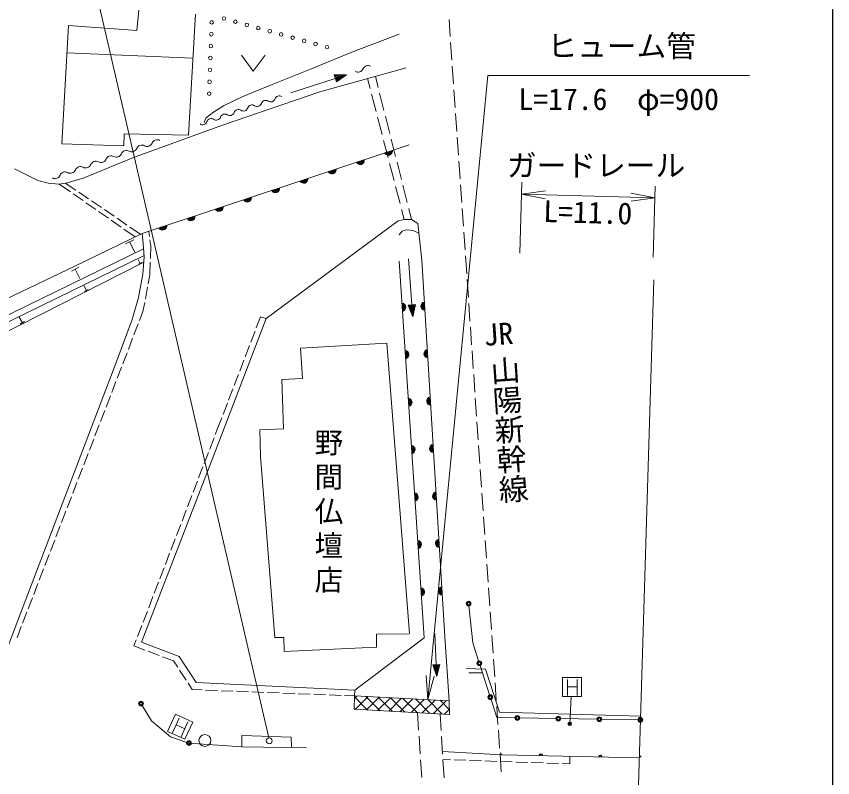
# Model space of a CAD drawing. Units: millimetres at full size, sheet at 1:1000; details may follow other scales. Extents: x 40000 to 680000, y 20000 to 380000.
# Drawn here: x 510330 to 579000, y 250928 to 314967 of the extents above; entities that cross this region are included whole.
import ezdxf
from ezdxf.enums import TextEntityAlignment as Align

# ---------------------------------------------------------------- set-up
doc = ezdxf.new("R2010")
doc.units = ezdxf.units.MM
doc.header["$LTSCALE"] = 1000
for name, color, linetype, lineweight in [('M-BMK-OTRS', 5, 'Continuous', 13), ('M-STR-HTXT', 7, 'Continuous', 13), ('M-STR-STR3', 7, 'Continuous', 13), ('M-STR-STRC', 7, 'Continuous', 13), ('M-TTL-BAND', 7, 'Continuous', 25), ('M-WORK', 1, 'Continuous', 13)]:
    doc.layers.add(name, color=color, linetype=linetype, lineweight=lineweight)
doc.styles.add('@ＭＳ ゴシック', font='')
doc.styles.add('ＭＳ ゴシック', font='')
doc.styles.get('@ＭＳ ゴシック').set_extended_font_data('@MS Gothic')
doc.styles.get('ＭＳ ゴシック').set_extended_font_data('MS Gothic')

# ---------------------------------------------------------------- blocks, each defined once
blk = doc.blocks.new('open_arrow')
at = {"color": 0, "linetype": 'Continuous', "lineweight": -2}
blk.add_lwpolyline([(7.5, 1.25), (0, 0), (7.5, -1.25)], dxfattribs=at)

msp = doc.modelspace()

# ---------------------------------------------------------------- linework, layer by layer
at = {"layer": 'M-BMK-OTRS'}
msp.add_line((562625, 248742), (563947, 292811), dxfattribs=at)
at = {"layer": 'M-STR-HTXT'}
for p, q in [((552693, 295037), (552860, 301004)), ((563912, 294722), (564080, 300689)), ((552832, 300005), (564052, 299690))]:
    msp.add_line(p, q, dxfattribs=at)
msp.add_lwpolyline([(544942, 257493), (550000, 310000), (572000, 310000)], dxfattribs=at)
at = {"layer": 'M-STR-STR3'}
for p, q in [((546730, 314703), (546829, 313272)), ((546864, 312773), (546968, 311277)), ((547002, 310778), (547106, 309282)), ((547141, 308783), (547245, 307287)), ((547279, 306788), (547383, 305291)), ((547418, 304793), (547522, 303296)), ((547556, 302797), (547660, 301301)), ((547695, 300802), (547799, 299306)), ((547833, 298807), (547937, 297311)), ((547972, 296812), (548076, 295315)), ((548110, 294817), (548214, 293320)), ((548249, 292821), (548353, 291325)), ((548387, 290826), (548491, 289330)), ((548526, 288831), (548630, 287335)), ((548664, 286836), (548768, 285339)), ((548803, 284841), (548907, 283344)), ((548941, 282845), (549045, 281349)), ((549080, 280850), (549183, 279354)), ((549218, 278855), (549322, 277359)), ((549357, 276860), (549460, 275363)), ((549495, 274865), (549599, 273368)), ((549634, 272869), (549737, 271373)), ((549772, 270874), (549876, 269378)), ((549911, 268879), (550014, 267383)), ((550049, 266884), (550153, 265387)), ((550188, 264889), (550291, 263392)), ((550326, 262893), (550430, 261397)), ((550465, 260898), (550568, 259402)), ((550603, 258903), (550707, 257407)), ((550742, 256908), (550845, 255411)), ((550880, 254913), (550984, 253416)), ((551018, 252917), (551122, 251421))]:
    msp.add_line(p, q, dxfattribs=at)
at = {"layer": 'M-STR-STRC'}
for p, q in [((531562, 254274), (510839, 343725)), ((548397, 265370), (548723, 262265)), ((548723, 262265), (549215, 260743)), ((549338, 260363), (550136, 257889)), ((556270, 259359), (556270, 257759)), ((557870, 259359), (556270, 259359)), ((556702, 257827), (556702, 259187)), ((557496, 259195), (557496, 257831)), ((557870, 257759), (557870, 259359)), ((556702, 258559), (557496, 258559)), ((556270, 257759), (557870, 257759)), ((556991, 257759), (556883, 255455)), ((521694, 255717), (520922, 256985)), ((550259, 257508), (550751, 255986)), ((523714, 256272), (523051, 254815)), ((525170, 255609), (523714, 256272)), ((523302, 254359), (521694, 255717)), ((523473, 254698), (524036, 255936)), ((524761, 255615), (524196, 254374)), ((524507, 254153), (525170, 255609)), ((550751, 255986), (552275, 255961)), ((552675, 255955), (555723, 255906)), ((556123, 255899), (559171, 255850)), ((559571, 255844), (562619, 255795)), ((523051, 254815), (524507, 254153)), ((523776, 255364), (524498, 255036)), ((524661, 253898), (523302, 254359)), ((551179, 252859), (551033, 253013)), ((562731, 252608), (551179, 252859)), ((562884, 252754), (562731, 252608))]:
    msp.add_line(p, q, dxfattribs=at)
for centre, radius in [((548376, 265569), 200), ((548376, 265569), 160), ((548376, 265569), 120), ((548376, 265569), 100), ((549276, 260553), 200), ((549276, 260553), 160), ((549276, 260553), 120), ((549276, 260553), 100), ((550198, 257698), 200), ((550198, 257698), 160), ((550198, 257698), 120), ((550198, 257698), 100), ((520818, 257156), 200), ((520818, 257156), 160), ((520818, 257156), 120), ((520818, 257156), 100), ((552475, 255958), 200), ((552475, 255958), 160), ((552475, 255958), 120), ((552475, 255958), 100), ((555923, 255903), 200), ((555923, 255903), 160), ((555923, 255903), 120), ((555923, 255903), 100), ((556883, 255455), 150), ((556883, 255455), 120), ((556883, 255455), 100), ((556883, 255455), 90), ((556883, 255455), 60), ((556883, 255455), 30), ((556883, 255455), 20), ((559371, 255847), 200), ((559371, 255847), 160), ((559371, 255847), 120), ((559371, 255847), 100), ((562819, 255792), 200), ((562819, 255792), 160), ((562819, 255792), 120), ((562819, 255792), 100), ((531606, 254028), 250), ((524851, 253834), 200), ((524851, 253834), 160), ((524851, 253834), 120), ((524851, 253834), 100)]:
    msp.add_circle(centre, radius, dxfattribs=at)
for centre, radius in [((554456, 252788), 150), ((554456, 252788), 120), ((554456, 252788), 100), ((559454, 252679), 150), ((559454, 252679), 120), ((559454, 252679), 100)]:
    msp.add_arc(centre, radius, 358.75165, 178.75165, dxfattribs=at)
at = {"layer": 'M-TTL-BAND'}
msp.add_line((579000, 20000), (579000, 370000), dxfattribs=at)
at = {"layer": 'M-WORK'}
for p, q in [((520473, 313761), (520635, 315497)), ((525394, 315155), (524816, 304961)), ((514171, 304255), (514716, 314203)), ((514716, 314203), (520473, 313761)), ((542526, 313462), (538551, 311953)), ((514590, 311891), (525184, 311440)), ((538551, 311953), (535066, 310529)), ((529258, 311706), (530258, 310346)), ((530258, 310346), (531258, 311706)), ((535066, 310529), (531839, 309241)), ((543114, 310641), (535868, 308621)), ((533421, 308532), (537163, 309750)), ((538114, 310059), (537070, 310035)), ((537070, 310035), (537256, 309464)), ((537279, 310040), (537089, 309978)), ((537107, 309921), (537488, 310045)), ((537697, 310049), (537126, 309864)), ((537145, 309807), (537905, 310054)), ((538114, 310059), (537163, 309750)), ((537182, 309693), (537942, 309940)), ((537771, 309821), (537200, 309636)), ((537219, 309579), (537599, 309702)), ((538114, 310059), (537256, 309464)), ((540084, 308891), (539864, 309735)), ((540530, 309921), (540764, 308993)), ((531839, 309241), (529336, 308198)), ((537428, 309583), (537237, 309521)), ((535868, 308621), (527659, 305800)), ((540589, 306956), (540210, 308407)), ((540887, 308508), (541255, 307054)), ((529336, 308198), (527753, 307425)), ((527753, 307425), (526845, 306861)), ((526269, 306407), (526125, 306029)), ((526845, 306861), (526269, 306407)), ((541093, 305020), (540715, 306472)), ((541377, 306569), (541745, 305115)), ((527659, 305800), (520189, 303106)), ((519398, 305089), (519366, 304063)), ((524816, 304961), (519398, 305089)), ((519366, 304063), (514171, 304255)), ((541597, 303085), (541219, 304536)), ((541867, 304630), (542235, 303176)), ((520918, 296712), (543374, 304162)), ((520189, 303106), (515956, 301343)), ((512148, 301154), (510167, 302151)), ((542101, 301149), (541723, 302601)), ((542358, 302692), (542726, 301237)), ((513017, 300926), (512148, 301154)), ((513943, 300855), (513017, 300926)), ((514599, 300969), (513943, 300855)), ((513943, 300855), (514873, 300207)), ((515334, 300337), (514444, 300942)), ((515956, 301343), (514599, 300969)), ((516409, 299606), (515582, 300168)), ((542606, 299214), (542227, 300666)), ((542848, 300753), (543216, 299298)), ((515119, 300036), (515940, 299465)), ((517484, 298876), (516657, 299438)), ((516186, 299293), (517007, 298722)), ((542952, 297886), (542732, 298730)), ((543339, 298814), (543573, 297886)), ((517253, 298551), (518074, 297979)), ((518560, 298145), (517733, 298707)), ((518320, 297808), (519141, 297237)), ((519635, 297414), (518808, 297976)), ((531338, 289542), (542448, 297752)), ((542952, 297886), (542448, 297752)), ((543573, 297886), (542952, 297886)), ((544094, 297550), (543573, 297886)), ((544428, 294459), (544094, 297550)), ((515265, 293944), (520918, 296712)), ((519387, 297065), (520317, 296418)), ((520773, 296641), (519883, 297246)), ((520918, 296712), (521004, 295836)), ((521530, 296460), (521473, 296896)), ((542532, 296592), (542800, 296895)), ((542800, 296895), (543153, 296996)), ((543153, 296996), (543708, 296962)), ((543708, 296962), (544182, 296733)), ((519514, 295824), (520209, 296174)), ((519862, 295999), (520299, 295130)), ((521636, 295663), (521570, 296163)), ((521038, 295406), (478985, 274893)), ((521004, 295836), (521089, 294746)), ((521604, 294594), (521636, 295663)), ((479185, 274395), (521081, 294857)), ((521089, 294746), (520983, 293271)), ((498196, 282687), (521056, 294280)), ((499329, 286377), (515265, 293944)), ((520746, 294190), (520567, 294516)), ((520877, 294262), (520616, 294119)), ((521564, 293226), (521596, 294295)), ((544626, 262680), (542534, 294371)), ((543309, 294579), (543602, 290693)), ((544428, 294459), (546364, 262764)), ((514960, 293537), (515592, 293856)), ((515276, 293696), (515674, 292906)), ((520983, 293271), (520598, 291326)), ((521422, 292467), (521564, 293226)), ((516222, 291905), (515997, 292314)), ((516386, 291995), (516059, 291814)), ((521182, 291189), (521366, 292172)), ((520598, 291326), (520085, 289466)), ((520984, 290135), (521126, 290894)), ((543901, 290715), (543303, 290670)), ((543677, 289696), (543303, 290670)), ((543378, 290475), (543363, 290675)), ((543423, 290679), (543453, 290280)), ((543528, 290086), (543482, 290684)), ((543542, 290688), (543602, 289891)), ((543677, 289696), (543602, 290693)), ((543662, 290697), (543722, 289900)), ((543677, 289696), (543901, 290715)), ((543767, 290104), (543722, 290702)), ((543782, 290706), (543812, 290307)), ((543856, 290511), (543841, 290711)), ((520692, 289379), (520984, 290135)), ((510838, 289189), (510581, 289656)), ((511025, 289292), (510652, 289086)), ((520085, 289466), (518717, 285853)), ((526954, 278060), (531338, 289542)), ((530518, 288764), (530868, 289677)), ((531338, 289542), (530868, 289677)), ((520223, 288166), (520584, 289099)), ((530052, 287550), (530410, 288483)), ((519755, 286954), (520115, 287886)), ((529586, 286336), (529944, 287270)), ((541490, 287462), (534241, 287061)), ((534241, 287061), (534400, 284509)), ((543414, 263052), (541490, 287462)), ((519286, 285741), (519647, 286674)), ((518717, 285853), (515318, 276876)), ((529120, 285123), (529478, 286056)), ((518818, 284528), (519178, 285461)), ((528654, 283909), (529012, 284843)), ((534400, 284509), (532654, 284411)), ((532654, 284411), (532795, 280259)), ((518350, 283316), (518710, 284248)), ((528188, 282695), (528546, 283629)), ((517881, 282103), (518242, 283036)), ((527722, 281482), (528080, 282415)), ((517413, 280890), (517773, 281823)), ((527264, 280289), (527615, 281202)), ((516944, 279677), (517305, 280610)), ((527070, 279784), (527264, 280289)), ((532795, 280259), (530807, 280198)), ((530807, 280198), (530861, 277939)), ((526603, 278570), (526962, 279504)), ((516476, 278465), (516836, 279398)), ((516008, 277252), (516368, 278185)), ((526135, 277357), (526495, 278291)), ((520853, 262320), (526954, 278060)), ((530861, 277939), (532070, 262718)), ((515318, 276876), (509559, 261804)), ((515539, 276039), (515900, 276972)), ((525668, 276144), (526028, 277077)), ((515071, 274827), (515431, 275760)), ((525201, 274931), (525561, 275864)), ((514602, 273614), (514963, 274547)), ((524734, 273718), (525093, 274651)), ((514134, 272401), (514494, 273334)), ((524267, 272505), (524626, 273438)), ((513666, 271189), (514026, 272122)), ((523800, 271291), (524159, 272225)), ((513197, 269976), (513557, 270909)), ((523333, 270078), (523692, 271011)), ((512729, 268763), (513089, 269696)), ((522866, 268865), (523225, 269798)), ((522399, 267652), (522758, 268585)), ((512260, 267551), (512621, 268483)), ((511792, 266338), (512152, 267271)), ((521932, 266439), (522291, 267372)), ((511324, 265125), (511684, 266058)), ((521464, 265225), (521824, 266159)), ((510855, 263913), (511215, 264845)), ((520997, 264012), (521357, 264945)), ((520530, 262799), (520890, 263732)), ((510387, 262700), (510747, 263633)), ((540631, 262996), (543369, 263018)), ((545546, 263060), (545652, 260439)), ((520228, 262014), (520423, 262519)), ((524021, 261121), (520853, 262320)), ((532070, 262718), (532830, 262718)), ((532830, 262718), (532855, 261540)), ((538804, 258279), (544626, 262680)), ((540634, 261908), (540631, 262996)), ((546364, 262764), (546728, 257402)), ((521143, 261666), (520228, 262014)), ((532855, 261540), (540634, 261908)), ((522359, 261204), (521424, 261559)), ((523554, 260749), (522639, 261097)), ((525466, 258921), (524021, 261121)), ((523902, 260215), (523554, 260749)), ((545952, 260451), (545353, 260427)), ((545693, 259440), (545353, 260427)), ((545421, 260230), (545412, 260429)), ((545472, 260432), (545489, 260032)), ((545557, 259835), (545532, 260434)), ((545592, 260437), (545625, 259637)), ((545693, 259440), (545652, 260439)), ((545693, 259440), (545952, 260451)), ((545712, 260442), (545745, 259642)), ((545797, 259845), (545772, 260444)), ((545832, 260447), (545848, 260047)), ((545900, 260249), (545892, 260449)), ((524611, 259126), (524065, 259964)), ((549788, 260067), (548181, 260103)), ((548402, 259735), (549539, 259738)), ((550966, 256435), (549788, 260067)), ((538804, 258279), (525466, 258921)), ((525122, 258341), (524775, 258874)), ((525957, 258308), (525122, 258341)), ((527256, 258257), (526257, 258296)), ((528555, 258206), (527556, 258245)), ((538783, 257805), (538804, 258279)), ((529854, 258155), (528855, 258194)), ((531153, 258104), (530154, 258144)), ((532452, 258053), (531453, 258093)), ((533751, 258003), (532752, 258042)), ((535050, 257952), (534051, 257991)), ((536349, 257901), (535350, 257940)), ((537648, 257850), (536649, 257889)), ((538783, 257805), (537948, 257838)), ((538783, 257805), (538749, 256680)), ((538776, 257597), (538974, 257795)), ((539877, 256618), (538780, 257715)), ((546728, 257402), (538783, 257805)), ((538843, 256675), (539917, 257748)), ((540924, 256561), (539728, 257757)), ((539782, 256623), (540859, 257700)), ((540721, 256572), (541801, 257652)), ((541971, 256504), (540771, 257704)), ((541660, 256521), (542743, 257604)), ((543018, 256447), (541814, 257651)), ((542599, 256470), (543685, 257556)), ((544065, 256390), (542856, 257599)), ((545112, 256333), (543899, 257546)), ((543537, 256419), (544627, 257509)), ((544476, 256368), (545569, 257461)), ((546159, 256276), (544942, 257493)), ((545415, 256316), (546512, 257413)), ((546749, 256675), (545985, 257440)), ((546762, 256243), (546728, 257402)), ((538749, 256680), (546762, 256243)), ((538830, 256675), (538751, 256754)), ((544172, 254925), (544074, 256389)), ((545974, 256286), (546061, 254894)), ((546354, 256265), (546750, 256661)), ((562828, 256102), (550966, 256435)), ((529286, 254478), (533446, 254349)), ((529305, 253521), (529286, 254478)), ((533446, 254349), (533464, 253521)), ((544306, 252930), (544206, 254426)), ((546092, 254395), (546185, 252898)), ((529305, 253521), (524851, 253834)), ((534752, 253448), (529305, 253521)), ((551179, 252859), (546171, 253116)), ((556886, 252088), (556888, 252735)), ((544440, 250934), (544340, 252431)), ((546212, 252458), (546852, 252436)), ((546216, 252399), (546308, 250902)), ((547151, 252426), (548151, 252391)), ((548451, 252381), (549450, 252346)), ((549750, 252336), (550749, 252301)), ((551049, 252291), (552048, 252256)), ((552348, 252245), (553348, 252211)), ((553647, 252200), (554647, 252166)), ((554947, 252155), (555946, 252121)), ((556246, 252110), (556886, 252088))]:
    msp.add_line(p, q, dxfattribs=at)
for centre, radius in [((526763, 314460), 150), ((527794, 314784), 150), ((528758, 314516), 150), ((529721, 314248), 150), ((530685, 313981), 150), ((531648, 313713), 150), ((526728, 313461), 150), ((532612, 313445), 150), ((533575, 313178), 150), ((526692, 312462), 150), ((534539, 312910), 150), ((535502, 312642), 150), ((536466, 312375), 150), ((526657, 311462), 150), ((526622, 310463), 150), ((526587, 309463), 150), ((526552, 308464), 150), ((526191, 254055), 500)]:
    msp.add_circle(centre, radius, dxfattribs=at)
for centre, radius, start, end in [((539061, 310740), 474, 241.72937, 335.51376), ((539923, 310347), 474, 61.72943, 155.51379), ((531303, 307520), 379, 55.69739, 161.31494), ((531730, 308147), 379, 235.69739, 341.31494), ((532449, 307904), 379, 55.69739, 161.31494), ((529011, 306753), 379, 55.69739, 161.31494), ((529438, 307380), 379, 235.69739, 341.31494), ((530157, 307137), 379, 55.69739, 161.31494), ((530584, 307763), 379, 235.69739, 341.31494), ((526719, 305986), 379, 55.69739, 161.31494), ((527146, 306613), 379, 235.69739, 341.31494), ((527865, 306370), 379, 55.69739, 161.31494), ((528292, 306996), 379, 235.69739, 341.31494), ((526000, 306229), 379, 235.69739, 341.31494), ((521323, 304491), 465, 241.91907, 336.67712), ((522176, 304124), 465, 61.91907, 156.67719), ((519595, 303220), 465, 61.91907, 156.67719), ((520032, 304040), 465, 241.91907, 336.67712), ((520886, 303672), 465, 61.91907, 156.67719), ((541620, 303638), 354, 207.1521, 9.55731), ((541620, 303638), 283, 209.37616, 7.33328), ((541620, 303638), 212, 213.1225, 3.58694), ((541620, 303638), 142, 220.83423, 355.87521), ((541620, 303638), 100, 231.15186, 345.55756), ((517451, 303136), 465, 241.91907, 336.67712), ((518304, 302768), 465, 61.91907, 156.67719), ((518742, 303588), 465, 241.91907, 336.67712), ((539247, 302850), 354, 207.1521, 9.55731), ((539247, 302850), 283, 209.37616, 7.33328), ((539247, 302850), 212, 213.1225, 3.58694), ((539247, 302850), 142, 220.83423, 355.87521), ((515723, 301864), 465, 61.91907, 156.67719), ((516160, 302684), 465, 241.91907, 336.67712), ((517014, 302316), 465, 61.91907, 156.67719), ((539247, 302850), 100, 231.15186, 345.55756), ((513579, 301780), 465, 241.91907, 336.67712), ((514432, 301412), 465, 61.91907, 156.67719), ((514870, 302232), 465, 241.91907, 336.67712), ((536875, 302063), 354, 207.1521, 9.55731), ((536875, 302063), 283, 209.37616, 7.33328), ((536875, 302063), 212, 213.1225, 3.58694), ((536875, 302063), 142, 220.83423, 355.87521), ((536875, 302063), 100, 231.15186, 345.55756), ((534502, 301276), 354, 207.1521, 9.55731), ((534502, 301276), 283, 209.37616, 7.33328), ((534502, 301276), 212, 213.1225, 3.58694), ((534502, 301276), 142, 220.83423, 355.87521), ((534502, 301276), 100, 231.15186, 345.55756), ((532129, 300489), 354, 207.1521, 9.55731), ((532129, 300489), 283, 209.37616, 7.33328), ((532129, 300489), 212, 213.1225, 3.58694), ((532129, 300489), 142, 220.83423, 355.87521), ((532129, 300489), 100, 231.15186, 345.55756), ((529756, 299702), 354, 207.1521, 9.55731), ((529756, 299702), 283, 209.37616, 7.33328), ((529756, 299702), 212, 213.1225, 3.58694), ((529756, 299702), 142, 220.83423, 355.87521), ((529756, 299702), 100, 231.15186, 345.55756), ((527383, 298914), 354, 207.1521, 9.55731), ((527383, 298914), 283, 209.37616, 7.33328), ((527383, 298914), 212, 213.1225, 3.58694), ((527383, 298914), 142, 220.83423, 355.87521), ((527383, 298914), 100, 231.15186, 345.55756), ((525011, 298127), 354, 207.1521, 9.55731), ((525011, 298127), 283, 209.37616, 7.33328), ((525011, 298127), 212, 213.1225, 3.58694), ((525011, 298127), 142, 220.83423, 355.87521), ((525011, 298127), 100, 231.15186, 345.55756), ((522638, 297340), 354, 207.1521, 9.55731), ((522638, 297340), 283, 209.37616, 7.33328), ((522638, 297340), 212, 213.1225, 3.58694), ((522638, 297340), 142, 220.83423, 355.87521), ((522638, 297340), 100, 231.15186, 345.55756), ((542735, 290496), 354, 282.57507, 84.98026), ((542735, 290496), 283, 284.79913, 82.75623), ((542735, 290496), 212, 288.54541, 79.00989), ((542735, 290496), 142, 296.25714, 71.29816), ((542735, 290496), 100, 306.57483, 60.9805), ((544718, 290592), 354, 102.29291, 264.69806), ((544718, 290592), 283, 104.51697, 262.47406), ((544718, 290592), 212, 108.26331, 258.72772), ((544718, 290592), 142, 115.97504, 251.01599), ((544718, 290592), 100, 126.29266, 240.6983), ((542999, 286504), 354, 282.57507, 84.98026), ((542999, 286504), 283, 284.79913, 82.75623), ((542999, 286504), 212, 288.54541, 79.00989), ((542999, 286504), 142, 296.25714, 71.29816), ((542999, 286504), 100, 306.57483, 60.9805), ((544962, 286600), 354, 102.29291, 264.69806), ((544962, 286600), 283, 104.51697, 262.47406), ((544962, 286600), 212, 108.26331, 258.72772), ((544962, 286600), 142, 115.97504, 251.01599), ((544962, 286600), 100, 126.29266, 240.6983), ((545206, 282607), 354, 102.29291, 264.69806), ((543262, 282513), 354, 282.57507, 84.98026), ((543262, 282513), 283, 284.79913, 82.75623), ((543262, 282513), 212, 288.54541, 79.00989), ((543262, 282513), 142, 296.25714, 71.29816), ((543262, 282513), 100, 306.57483, 60.9805), ((545206, 282607), 283, 104.51697, 262.47406), ((545206, 282607), 212, 108.26331, 258.72772), ((545206, 282607), 142, 115.97504, 251.01599), ((545206, 282607), 100, 126.29266, 240.6983), ((543526, 278522), 354, 282.57507, 84.98026), ((543526, 278522), 283, 284.79913, 82.75623), ((545450, 278615), 354, 102.29291, 264.69806), ((545450, 278615), 283, 104.51697, 262.47406), ((545450, 278615), 212, 108.26331, 258.72772), ((543526, 278522), 212, 288.54541, 79.00989), ((543526, 278522), 142, 296.25714, 71.29816), ((543526, 278522), 100, 306.57483, 60.9805), ((545450, 278615), 142, 115.97504, 251.01599), ((545450, 278615), 100, 126.29266, 240.6983), ((543789, 274530), 354, 282.57507, 84.98026), ((543789, 274530), 283, 284.79913, 82.75623), ((543789, 274530), 212, 288.54541, 79.00989), ((545694, 274622), 354, 102.29291, 264.69806), ((545694, 274622), 283, 104.51697, 262.47406), ((545694, 274622), 212, 108.26331, 258.72772), ((545694, 274622), 142, 115.97504, 251.01599), ((545694, 274622), 100, 126.29266, 240.6983), ((543789, 274530), 142, 296.25714, 71.29816), ((543789, 274530), 100, 306.57483, 60.9805), ((544053, 270539), 354, 282.57507, 84.98026), ((544053, 270539), 283, 284.79913, 82.75623), ((544053, 270539), 212, 288.54541, 79.00989), ((544053, 270539), 142, 296.25714, 71.29816), ((544053, 270539), 100, 306.57483, 60.9805), ((545938, 270630), 354, 102.29291, 264.69806), ((545938, 270630), 283, 104.51697, 262.47406), ((545938, 270630), 212, 108.26331, 258.72772), ((545938, 270630), 142, 115.97504, 251.01599), ((545938, 270630), 100, 126.29266, 240.6983), ((544316, 266548), 354, 282.57507, 84.98026), ((544316, 266548), 283, 284.79913, 82.75623), ((544316, 266548), 212, 288.54541, 79.00989), ((544316, 266548), 142, 296.25714, 71.29816), ((544316, 266548), 100, 306.57483, 60.9805), ((546182, 266637), 354, 102.29291, 264.69806), ((546182, 266637), 283, 104.51697, 262.47406), ((546182, 266637), 212, 108.26331, 258.72772), ((546182, 266637), 142, 115.97504, 251.01599), ((546182, 266637), 100, 126.29266, 240.6983)]:
    msp.add_arc(centre, radius, start, end, dxfattribs=at)

# ---------------------------------------------------------------- block references
at = {"layer": 'M-STR-HTXT', "xscale": 267, "yscale": 267}
for p, rotation in [((552832, 300005), 358.4), ((564052, 299690), 178.4), ((544942, 257493), 84.5)]:
    msp.add_blockref('open_arrow', p, dxfattribs=dict(at, rotation=rotation))

# ---------------------------------------------------------------- texts
at = {"layer": 'M-STR-HTXT', "style": 'ＭＳ ゴシック'}
msp.add_text('ヒューム管', height=1833, dxfattribs=at).set_placement((555000, 311000), align=Align.BOTTOM_LEFT)
for s, p in [('L=17.6\u3000φ=900', (561000, 308000)), ('ガードレール', (559096, 302427))]:
    msp.add_text(s, height=1833, dxfattribs=at).set_placement(p, align=Align.MIDDLE_CENTER)
msp.add_text('L=11.0', height=1833, rotation=358.391, dxfattribs=at).set_placement((558364, 297016), align=Align.BOTTOM_CENTER)
at = {"layer": 'M-STR-STR3'}
for s, rotation, style, p in [('JR', 3.971, 'ＭＳ ゴシック', (550982, 286781)), ('山陽新幹線', 273.971, '@ＭＳ ゴシック', (550318, 280107))]:
    msp.add_text(s, height=1833, rotation=rotation, dxfattribs=dict(at, style=style)).set_placement(p, align=Align.BOTTOM_CENTER)
at = {"layer": 'M-WORK', "insert": (535468, 280330), "char_height": 1762, "attachment_point": 7, "rotation": 270, "style": '@ＭＳ ゴシック'}
msp.add_mtext('\\T1.2;野間仏壇店', dxfattribs=at)

doc.saveas('drawing.dxf')
